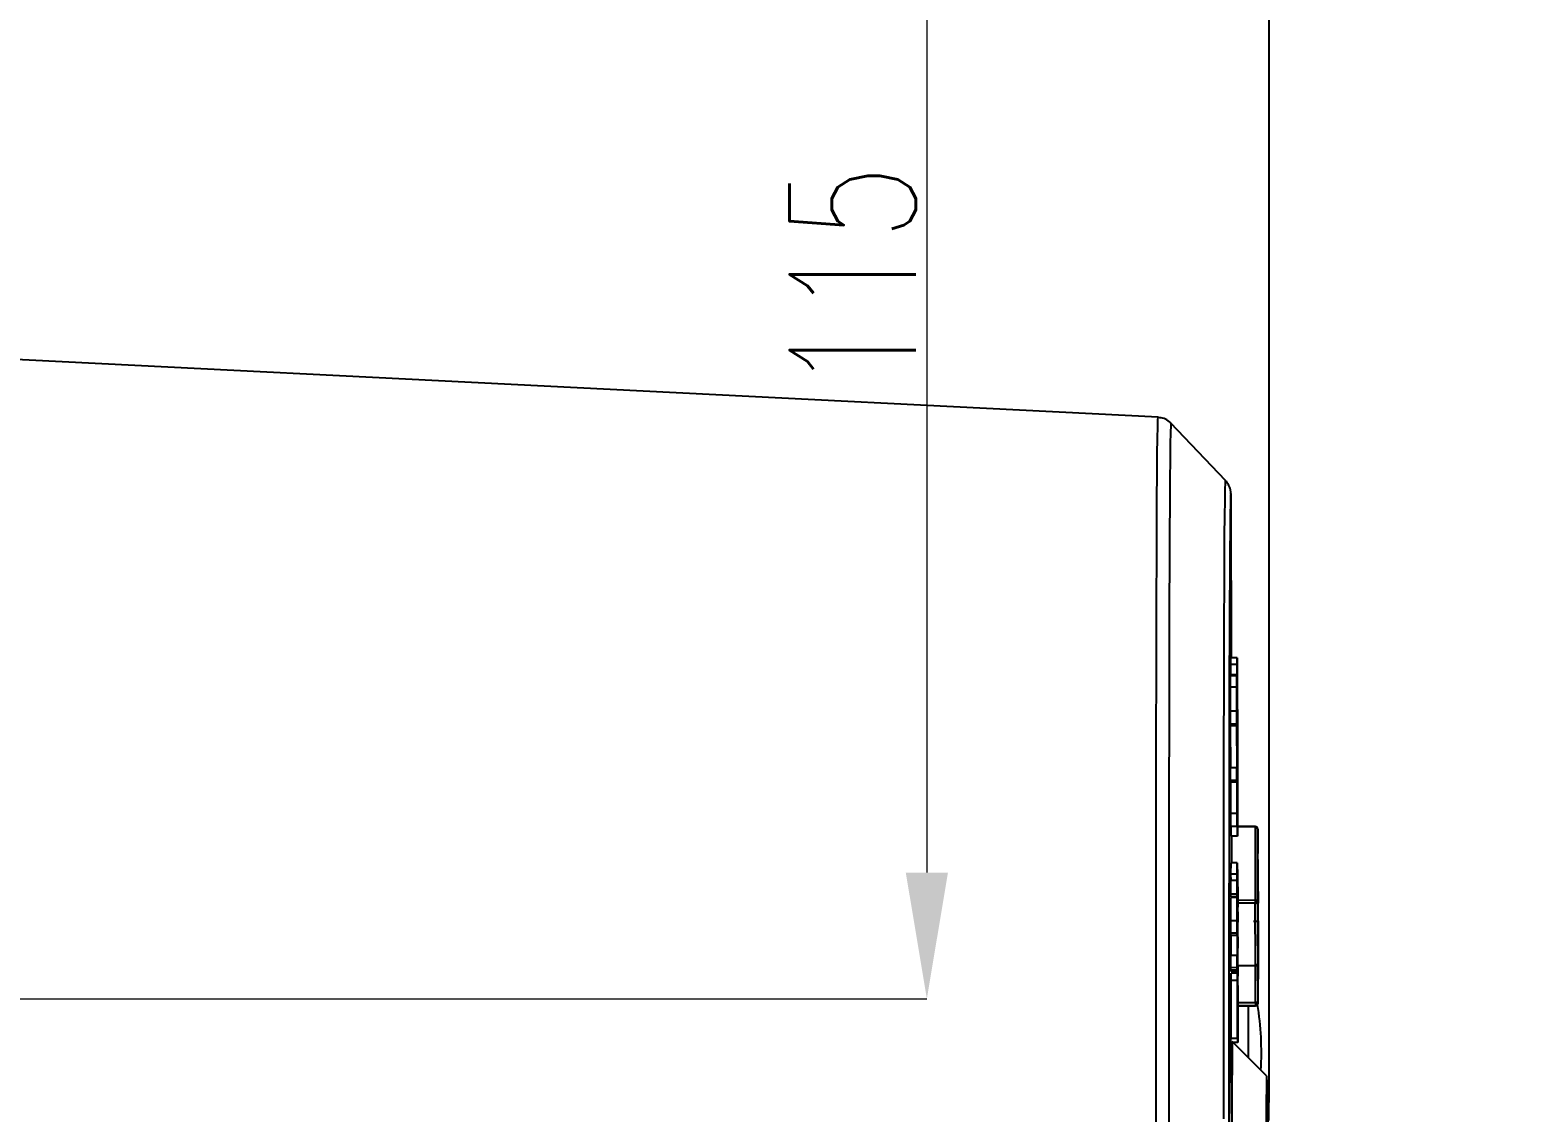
# Model space of a CAD drawing. Header units: millimetres. Extents: x 2104 to 4053, y 855 to 2233.
# Drawn here: x 3170.4 to 3288, y 1221.5 to 1307.2 of the extents above; entities that cross this region are included whole.
import ezdxf

# ---------------------------------------------------------------- set-up
doc = ezdxf.new("R2010")
doc.units = ezdxf.units.MM
doc.layers.add('AM_5', color=3, linetype='Continuous', lineweight=25)
doc.layers.add('标注', color=3, linetype='Continuous', lineweight=13)
doc.styles.add('SLDTEXTSTYLE1', font='txt.shx', dxfattribs={"width": 0.7, "bigfont": 'gbcbig.shx'})
doc.dimstyles.new('SLDDIMSTYLE12$0', dxfattribs={"dimtxt": 12, "dimasz": 10, "dimexe": 0, "dimexo": 0.0625, "dimgap": 0.875, "dimtad": 1, "dimdec": 1, "dimlfac": 1.8, "dimrnd": 1e-09, "dimzin": 12, "dimdsep": 46, "dimtxsty": 'SLDTEXTSTYLE1', "dimcen": 0.09, "dimdle": 8.16, "dimclrd": 3, "dimclre": 3, "dimadec": 0, "dimazin": 3, "dimtfac": 1, "dimtdec": 1, "dimtofl": 0, "dimtmove": 0, "dimatfit": 3, "dimfxl": 0, "dimfrac": 2, "dimtolj": 1, "dimlwd": 5, "dimlwe": 5, "dimarcsym": 0})

# ---------------------------------------------------------------- blocks, each defined once
blk = doc.blocks.new('*D73')
at = {"layer": 'Defpoints', "color": 0, "transparency": 16777216}
for p in [(3268.6, 1373.05), (3096.47, 1303.4), (3268.6, 1222.22)]:
    blk.add_point(p, dxfattribs=at)
at = {"layer": '标注', "color": 3, "lineweight": 5, "transparency": 16777216}
blk.add_line((3096.47, 1303.46), (3096.47, 1373.05), dxfattribs=at)
at = {"layer": '标注', "color": 3, "linetype": 'Continuous', "lineweight": 5, "transparency": 16777216}
for p, q in [((3106.47, 1373.05), (3258.6, 1373.05)), ((3268.6, 1222.29), (3268.6, 1373.05))]:
    blk.add_line(p, q, dxfattribs=at)
at = {"layer": '标注', "color": 3, "transparency": 16777216}
for points in [[(3106.47, 1374.72), (3106.47, 1371.38), (3096.47, 1373.05)], [(3258.6, 1374.72), (3258.6, 1371.38), (3268.6, 1373.05)]]:
    blk.add_solid(points, dxfattribs=at)
at = {"layer": '标注', "color": 0, "transparency": 16777216, "insert": (3182.53, 1378.93), "char_height": 10, "attachment_point": 5, "style": 'SLDTEXTSTYLE1'}
blk.add_mtext('\\A1;175', dxfattribs=at)
blk = doc.blocks.new('*D53')
at = {"layer": 'Defpoints', "color": 0, "transparency": 16777216}
for p in [(3214.48, 1344.59), (2946.16, 1230.49), (3241.46, 1230.49)]:
    blk.add_point(p, dxfattribs=at)
at = {"layer": '标注', "color": 3, "lineweight": 5, "transparency": 16777216}
blk.add_line((3214.54, 1344.59), (3241.46, 1344.59), dxfattribs=at)
at = {"layer": '标注', "color": 3, "linetype": 'Continuous', "lineweight": 5, "transparency": 16777216}
for p, q in [((3241.46, 1334.59), (3241.46, 1240.49)), ((2946.23, 1230.49), (3241.46, 1230.49))]:
    blk.add_line(p, q, dxfattribs=at)
at = {"layer": '标注', "color": 3, "transparency": 16777216}
for points in [[(3239.79, 1334.59), (3243.13, 1334.59), (3241.46, 1344.59)], [(3239.79, 1240.49), (3243.13, 1240.49), (3241.46, 1230.49)]]:
    blk.add_solid(points, dxfattribs=at)
at = {"layer": '标注', "color": 0, "transparency": 16777216, "insert": (3235.59, 1287.54), "char_height": 10, "attachment_point": 5, "rotation": 90, "style": 'SLDTEXTSTYLE1'}
blk.add_mtext('\\A1;115', dxfattribs=at)
blk = doc.blocks.new('*D65')
at = {"layer": 'AM_5', "color": 3, "lineweight": 5, "transparency": 16777216}
blk.add_line((3268.54, 1221.61), (3268.54, 1337.75), dxfattribs=at)
at = {"layer": 'AM_5', "color": 3, "linetype": 'Continuous', "lineweight": 5, "transparency": 16777216}
for p, q in [((3278.54, 1337.75), (3439.53, 1337.75)), ((3449.53, 1224.11), (3449.53, 1337.75))]:
    blk.add_line(p, q, dxfattribs=at)
at = {"layer": 'AM_5', "color": 3, "transparency": 16777216}
for points in [[(3278.54, 1339.41), (3278.54, 1336.08), (3268.54, 1337.75)], [(3439.53, 1339.41), (3439.53, 1336.08), (3449.53, 1337.75)]]:
    blk.add_solid(points, dxfattribs=at)
at = {"layer": 'Defpoints', "color": 0, "transparency": 16777216}
for p in [(3449.53, 1337.75), (3449.53, 1224.05), (3268.54, 1221.54)]:
    blk.add_point(p, dxfattribs=at)
at = {"layer": 'AM_5', "color": 0, "transparency": 16777216, "insert": (3350.1, 1344.62), "char_height": 12, "attachment_point": 5, "style": 'SLDTEXTSTYLE1'}
blk.add_mtext('\\A1;195', dxfattribs=at)

msp = doc.modelspace()

# ---------------------------------------------------------------- linework, layer by layer
at = {"color": 7, "linetype": 'Continuous', "lineweight": 25}
for p, q in [((3259.772, 1276.525), (3108.505, 1284.192)), ((3265.115, 1271.512), (3260.784, 1276.061)), ((3265.584, 1257.481), (3265.563, 1269.787)), ((3265.517, 1256.135), (3265.518, 1256.966)), ((3266.018, 1256.966), (3265.518, 1256.966)), ((3266.028, 1257.482), (3265.528, 1257.481)), ((3265.528, 1257.481), (3265.529, 1257.481)), ((3265.529, 1256.966), (3265.528, 1257.481)), ((3266.029, 1257.482), (3265.529, 1257.481)), ((3266.017, 1256.136), (3266.018, 1256.966)), ((3266.028, 1257.482), (3266.029, 1257.482)), ((3266.029, 1257.482), (3266.035, 1254.866)), ((3266.004, 1256.067), (3265.504, 1256.066)), ((3265.504, 1255.171), (3265.504, 1256.066)), ((3266.017, 1256.136), (3265.517, 1256.135)), ((3266.004, 1255.172), (3266.004, 1256.067)), ((3266.039, 1255.506), (3266.033, 1255.506)), ((3266.039, 1254.548), (3266.039, 1255.506)), ((3266.004, 1255.172), (3265.504, 1255.171)), ((3265.501, 1252.233), (3265.502, 1253.255)), ((3266.002, 1253.256), (3265.502, 1253.255)), ((3266.001, 1252.233), (3266.002, 1253.256)), ((3266.034, 1252.694), (3266.035, 1253.524)), ((3265.502, 1252.105), (3265.501, 1252.233)), ((3266.001, 1252.233), (3265.501, 1252.233)), ((3266.002, 1252.106), (3265.502, 1252.105)), ((3265.517, 1248.787), (3265.51, 1252.105)), ((3266.002, 1252.106), (3266.001, 1252.233)), ((3266.006, 1252.938), (3266.009, 1252.875)), ((3266.01, 1252.301), (3266.006, 1252.363)), ((3266.018, 1248.663), (3266.01, 1252.301)), ((3266.011, 1252.876), (3266.024, 1252.818)), ((3266.025, 1252.243), (3266.012, 1252.302)), ((3266.012, 1252.302), (3266.02, 1248.664)), ((3266.025, 1252.243), (3266.012, 1252.243)), ((3266.032, 1248.733), (3266.025, 1252.243)), ((3266.023, 1251.923), (3266.013, 1251.923)), ((3266.018, 1251.921), (3266.013, 1251.921)), ((3266.017, 1251.154), (3266.014, 1251.154)), ((3266.017, 1251.154), (3266.018, 1251.921)), ((3266.022, 1251.156), (3266.023, 1251.923)), ((3266.028, 1251.542), (3266.033, 1249.117)), ((3266.033, 1250.969), (3266.029, 1250.969)), ((3266.033, 1249.947), (3266.033, 1250.969)), ((3266.033, 1249.947), (3266.032, 1249.947)), ((3266.033, 1249.756), (3266.032, 1249.756)), ((3266.033, 1249.756), (3266.033, 1249.947)), ((3266.037, 1250.651), (3266.039, 1250.652)), ((3266.04, 1250.078), (3266.037, 1250.077)), ((3266.041, 1250.653), (3266.047, 1250.655)), ((3266.048, 1250.081), (3266.042, 1250.078)), ((3265.51, 1247.765), (3265.511, 1248.787)), ((3266.011, 1248.788), (3265.511, 1248.787)), ((3266.01, 1247.766), (3266.011, 1248.788)), ((3266.014, 1248.598), (3266.018, 1248.663)), ((3266.02, 1248.664), (3266.023, 1248.665)), ((3266.023, 1248.665), (3266.02, 1248.665)), ((3266.025, 1248.666), (3266.027, 1248.667)), ((3266.029, 1248.668), (3266.032, 1248.733)), ((3266.01, 1247.766), (3265.51, 1247.765)), ((3265.511, 1247.638), (3265.51, 1247.765)), ((3266.011, 1247.639), (3265.511, 1247.638)), ((3266.011, 1247.639), (3266.01, 1247.766)), ((3266.019, 1248.089), (3266.015, 1248.024)), ((3266.033, 1248.159), (3266.021, 1248.09)), ((3266.046, 1248.1), (3266.045, 1247.27)), ((3266.025, 1246.048), (3266.024, 1245.153)), ((3266.057, 1246.38), (3266.056, 1245.613)), ((3266.024, 1245.153), (3265.524, 1245.152)), ((3265.541, 1244.137), (3265.539, 1245.152)), ((3266.042, 1244.969), (3266.041, 1244.138)), ((3266.041, 1244.138), (3265.541, 1244.137)), ((3265.557, 1243.377), (3265.554, 1244.137)), ((3267.457, 1244.132), (3266.055, 1244.13)), ((3267.457, 1244.098), (3266.055, 1244.096)), ((3267.682, 1239), (3267.658, 1243.933)), ((3266.057, 1243.378), (3265.557, 1243.377)), ((3265.612, 1241.264), (3265.608, 1243.377)), ((3266.057, 1243.506), (3266.057, 1243.378)), ((3267.656, 1241.532), (3267.661, 1240.477)), ((3267.656, 1241.335), (3267.656, 1241.532)), ((3265.54, 1240.369), (3265.542, 1241.263)), ((3266.04, 1240.37), (3265.54, 1240.369)), ((3266.042, 1241.264), (3265.542, 1241.263)), ((3266.04, 1240.37), (3266.042, 1241.264)), ((3266.049, 1239.607), (3266.049, 1240.437)), ((3266.049, 1240.437), (3266.052, 1239.991)), ((3267.655, 1240.394), (3267.656, 1240.591)), ((3267.659, 1239.691), (3267.655, 1240.394)), ((3267.66, 1240.518), (3267.656, 1241.335)), ((3267.656, 1240.591), (3267.659, 1239.888)), ((3267.659, 1239.888), (3267.66, 1240.518)), ((3267.661, 1240.477), (3267.659, 1238.709)), ((3267.66, 1240.477), (3267.661, 1240.477)), ((3265.527, 1238.767), (3265.529, 1239.853)), ((3266.029, 1239.854), (3265.529, 1239.853)), ((3266.027, 1238.768), (3266.029, 1239.854)), ((3266.051, 1239.352), (3266.049, 1239.607)), ((3266.06, 1234.949), (3266.051, 1239.352)), ((3266.053, 1239.353), (3266.057, 1237.375)), ((3267.654, 1239.908), (3267.658, 1239.143)), ((3267.654, 1239.712), (3267.654, 1239.908)), ((3267.659, 1238.709), (3267.654, 1239.712)), ((3267.657, 1239.143), (3267.658, 1239.143)), ((3267.658, 1239.888), (3267.659, 1239.888)), ((3267.658, 1239.143), (3267.659, 1239.691)), ((3267.663, 1238.203), (3267.665, 1239.774)), ((3267.666, 1239.536), (3267.664, 1237.965)), ((3267.665, 1239.774), (3267.666, 1239.536)), ((3267.665, 1239.536), (3267.666, 1239.536)), ((3266.027, 1238.768), (3265.527, 1238.767)), ((3265.528, 1238.575), (3265.527, 1238.767)), ((3266.028, 1238.576), (3265.528, 1238.575)), ((3266.037, 1238.516), (3265.537, 1238.515)), ((3265.541, 1236.661), (3265.537, 1238.515)), ((3266.028, 1238.576), (3266.027, 1238.768)), ((3266.037, 1238.516), (3266.032, 1238.81)), ((3266.042, 1236.346), (3266.037, 1238.516)), ((3266.04, 1238.517), (3266.049, 1233.795)), ((3266.068, 1238.976), (3266.054, 1238.976)), ((3266.068, 1237.762), (3266.068, 1238.976)), ((3266.07, 1238.314), (3267.449, 1238.317)), ((3267.449, 1238.063), (3266.07, 1238.061)), ((3267.473, 1233.131), (3267.449, 1238.063)), ((3267.649, 1238.205), (3267.673, 1233.273)), ((3267.66, 1238.42), (3267.661, 1238.616)), ((3267.666, 1237.355), (3267.66, 1238.42)), ((3267.661, 1238.616), (3267.663, 1238.203)), ((3267.661, 1238.203), (3267.663, 1238.203)), ((3267.708, 1238.261), (3267.663, 1238.261)), ((3267.663, 1237.965), (3267.664, 1237.965)), ((3267.664, 1237.965), (3267.666, 1237.551)), ((3265.53, 1235.702), (3265.531, 1236.661)), ((3266.031, 1236.662), (3265.531, 1236.661)), ((3266.03, 1235.703), (3266.031, 1236.662)), ((3266.068, 1237.762), (3266.056, 1237.762)), ((3266.069, 1237.635), (3266.057, 1237.635)), ((3266.057, 1237.375), (3266.069, 1237.379)), ((3266.069, 1237.379), (3266.057, 1237.379)), ((3266.066, 1236.803), (3266.058, 1236.8)), ((3266.058, 1236.8), (3266.061, 1235.396)), ((3266.069, 1237.635), (3266.068, 1237.762)), ((3266.071, 1237.125), (3266.07, 1236.549)), ((3267.665, 1237.551), (3267.666, 1237.551)), ((3267.666, 1237.551), (3267.666, 1237.355)), ((3267.673, 1235.804), (3267.676, 1237.572)), ((3267.677, 1237.365), (3267.675, 1236.104)), ((3267.675, 1237.365), (3267.677, 1237.365)), ((3267.675, 1236.084), (3267.678, 1237.097)), ((3267.676, 1237.572), (3267.677, 1237.365)), ((3267.677, 1236.931), (3267.679, 1236.931)), ((3267.678, 1237.097), (3267.679, 1236.931)), ((3267.679, 1236.931), (3267.678, 1235.422)), ((3267.678, 1235.401), (3267.68, 1236.662)), ((3267.68, 1236.662), (3267.681, 1236.456)), ((3266.03, 1235.703), (3265.53, 1235.702)), ((3265.531, 1235.511), (3265.53, 1235.702)), ((3266.031, 1235.512), (3265.531, 1235.511)), ((3265.547, 1233.918), (3265.544, 1235.511)), ((3266.031, 1235.512), (3266.03, 1235.703)), ((3266.035, 1236.344), (3266.042, 1236.346)), ((3266.043, 1235.772), (3266.036, 1235.769)), ((3266.048, 1233.666), (3266.043, 1235.772)), ((3266.053, 1235.521), (3266.053, 1236.223)), ((3266.07, 1236.549), (3266.059, 1236.549)), ((3267.333, 1236.638), (3267.708, 1236.639)), ((3267.673, 1236.104), (3267.675, 1236.104)), ((3267.673, 1236.084), (3267.675, 1236.084)), ((3267.675, 1235.484), (3267.673, 1235.804)), ((3267.677, 1236.425), (3267.675, 1235.484)), ((3267.675, 1236.104), (3267.675, 1236.084)), ((3267.676, 1236.425), (3267.677, 1236.425)), ((3267.677, 1236.404), (3267.677, 1236.425)), ((3267.677, 1235.008), (3267.677, 1236.404)), ((3267.681, 1236.456), (3267.678, 1234.688)), ((3267.68, 1236.456), (3267.681, 1236.456)), ((3267.682, 1236.239), (3267.687, 1235.184)), ((3267.682, 1236.042), (3267.682, 1236.239)), ((3267.686, 1235.225), (3267.682, 1236.042)), ((3266.061, 1235.396), (3266.072, 1235.401)), ((3266.072, 1235.401), (3266.061, 1235.401)), ((3266.064, 1233.034), (3266.061, 1234.63)), ((3266.069, 1234.825), (3266.063, 1234.822)), ((3266.063, 1234.822), (3266.066, 1233.099)), ((3266.073, 1234.507), (3266.063, 1234.507)), ((3266.07, 1234.82), (3266.069, 1234.825)), ((3266.075, 1235.21), (3266.073, 1234.507)), ((3267.677, 1235.422), (3267.678, 1235.422)), ((3267.677, 1235.401), (3267.678, 1235.401)), ((3267.678, 1234.688), (3267.677, 1235.008)), ((3267.678, 1235.422), (3267.678, 1235.401)), ((3267.68, 1234.616), (3267.684, 1233.851)), ((3267.68, 1234.419), (3267.68, 1234.616)), ((3267.685, 1233.416), (3267.68, 1234.419)), ((3267.681, 1235.298), (3267.685, 1234.595)), ((3267.681, 1235.101), (3267.681, 1235.298)), ((3267.685, 1234.398), (3267.681, 1235.101)), ((3267.684, 1234.595), (3267.685, 1234.595)), ((3267.684, 1233.851), (3267.685, 1234.398)), ((3267.685, 1234.595), (3267.686, 1235.225)), ((3267.687, 1235.184), (3267.685, 1233.416)), ((3267.686, 1235.184), (3267.687, 1235.184)), ((3267.688, 1234.957), (3267.689, 1234.709)), ((3267.689, 1233.768), (3267.688, 1234.957)), ((3267.688, 1234.709), (3267.689, 1234.709)), ((3267.689, 1234.709), (3267.69, 1233.571)), ((3265.539, 1232.959), (3265.54, 1233.918)), ((3266.04, 1233.919), (3265.54, 1233.918)), ((3266.039, 1232.96), (3266.04, 1233.919)), ((3266.044, 1233.665), (3266.048, 1233.666)), ((3266.049, 1233.795), (3266.052, 1233.349)), ((3266.052, 1233.349), (3266.051, 1232.646)), ((3266.122, 1233.129), (3267.473, 1233.131)), ((3267.683, 1233.851), (3267.684, 1233.851)), ((3267.684, 1233.571), (3267.69, 1233.571)), ((3267.726, 1233.549), (3267.684, 1233.549)), ((3267.69, 1233.571), (3267.692, 1233.303)), ((3267.691, 1233.106), (3267.69, 1233.396)), ((3267.69, 1233.303), (3267.692, 1233.303)), ((3267.694, 1233.83), (3267.691, 1232.062)), ((3267.692, 1233.303), (3267.693, 1234.068)), ((3267.692, 1233.83), (3267.694, 1233.83)), ((3267.693, 1234.068), (3267.694, 1233.83)), ((3266.039, 1232.96), (3265.539, 1232.959)), ((3265.54, 1232.768), (3265.539, 1232.959)), ((3266.04, 1232.769), (3265.54, 1232.768)), ((3265.543, 1231.939), (3265.545, 1232.514)), ((3266.045, 1232.515), (3265.545, 1232.514)), ((3265.551, 1232.645), (3265.55, 1232.768)), ((3266.051, 1232.646), (3265.551, 1232.645)), ((3266.04, 1232.769), (3266.039, 1232.96)), ((3266.043, 1231.94), (3266.045, 1232.515)), ((3266.049, 1233.092), (3266.044, 1233.09)), ((3266.051, 1232.646), (3266.049, 1233.092)), ((3266.056, 1231.434), (3266.057, 1232.073)), ((3266.06, 1232.394), (3266.059, 1231.691)), ((3266.063, 1232.331), (3266.06, 1232.331)), ((3266.079, 1232.274), (3266.06, 1232.274)), ((3266.066, 1232.268), (3266.06, 1232.268)), ((3266.063, 1232.587), (3266.064, 1233.034)), ((3266.063, 1232.331), (3266.063, 1232.587)), ((3266.066, 1233.099), (3266.078, 1233.104)), ((3266.078, 1233.104), (3266.066, 1233.104)), ((3266.066, 1232.268), (3266.067, 1232.333)), ((3266.073, 1230.164), (3266.066, 1232.268)), ((3266.076, 1232.528), (3266.068, 1232.525)), ((3266.082, 1232.914), (3266.079, 1232.274)), ((3267.689, 1232.724), (3267.69, 1232.496)), ((3267.691, 1232.062), (3267.689, 1232.579)), ((3267.689, 1232.496), (3267.69, 1232.496)), ((3267.69, 1232.496), (3267.691, 1233.106)), ((3266.043, 1231.94), (3265.543, 1231.939)), ((3266.049, 1230.282), (3266.059, 1230.222)), ((3266.061, 1229.584), (3266.051, 1229.644)), ((3266.061, 1230.223), (3266.073, 1230.164)), ((3266.074, 1230.204), (3267.481, 1230.206)), ((3267.482, 1229.953), (3266.075, 1229.95)), ((3266.075, 1229.947), (3267.482, 1229.949)), ((3267.483, 1229.953), (3267.482, 1229.953)), ((3266.075, 1229.526), (3266.063, 1229.585)), ((3266.054, 1227.346), (3265.554, 1227.345)), ((3266.055, 1228.176), (3266.054, 1227.346)), ((3266.065, 1227.606), (3266.054, 1227.606)), ((3266.066, 1228.373), (3266.065, 1227.606)), ((3266.082, 1228.06), (3266.083, 1227.038)), ((3268.351, 1224.406), (3265.639, 1227.108)), ((3266.083, 1227.038), (3265.711, 1227.037)), ((3268.35, 1224.404), (3268.351, 1224.406))]:
    msp.add_line(p, q, dxfattribs=at)
at = {"color": 7, "linetype": 'Continuous', "lineweight": 25, "flags": 128}
for points in [[(3259.614, 1219.608), (3259.612, 1224.759), (3259.611, 1229.767), (3259.611, 1234.611), (3259.612, 1239.272), (3259.615, 1243.729), (3259.619, 1247.966), (3259.624, 1251.963), (3259.631, 1255.706), (3259.639, 1259.179), (3259.647, 1262.367), (3259.657, 1265.258), (3259.668, 1267.839), (3259.68, 1270.1), (3259.694, 1272.032), (3259.708, 1273.627), (3259.722, 1274.878), (3259.738, 1275.78), (3259.754, 1276.33), (3259.772, 1276.525), (3259.772, 1276.525)], [(3260.784, 1276.061), (3260.782, 1276.061), (3260.765, 1275.868), (3260.749, 1275.321), (3260.733, 1274.423), (3260.718, 1273.179), (3260.704, 1271.593), (3260.691, 1269.671), (3260.679, 1267.422), (3260.668, 1264.855), (3260.658, 1261.979), (3260.65, 1258.808), (3260.642, 1255.354), (3260.636, 1251.631), (3260.63, 1247.655), (3260.626, 1243.441), (3260.624, 1239.008), (3260.622, 1234.373), (3260.622, 1229.555), (3260.623, 1224.573), (3260.625, 1219.45)], [(3264.964, 1221.001), (3264.962, 1225.878), (3264.962, 1230.6), (3264.963, 1235.148), (3264.965, 1239.5), (3264.969, 1243.64), (3264.974, 1247.548), (3264.98, 1251.209), (3264.987, 1254.606), (3264.995, 1257.725), (3265.005, 1260.553), (3265.015, 1263.078), (3265.027, 1265.287), (3265.039, 1267.174), (3265.053, 1268.728), (3265.067, 1269.943), (3265.082, 1270.815), (3265.098, 1271.339), (3265.114, 1271.513), (3265.115, 1271.512)], [(3265.525, 1270.475), (3265.511, 1270.288), (3265.495, 1269.736), (3265.48, 1268.828), (3265.466, 1267.568), (3265.452, 1265.96), (3265.44, 1264.013), (3265.428, 1261.735), (3265.418, 1259.136), (3265.409, 1256.228), (3265.401, 1253.023), (3265.394, 1249.536), (3265.388, 1245.784), (3265.383, 1241.781), (3265.38, 1237.546), (3265.378, 1233.099), (3265.378, 1228.458), (3265.378, 1223.645), (3265.38, 1218.682)], [(3265.563, 1269.787), (3265.545, 1270.314), (3265.528, 1270.481), (3265.525, 1270.475)], [(3267.449, 1238.317), (3267.488, 1238.315), (3267.525, 1238.308), (3267.56, 1238.298), (3267.59, 1238.284), (3267.615, 1238.267), (3267.634, 1238.248), (3267.645, 1238.227), (3267.649, 1238.205)], [(3267.693, 1238.18), (3267.692, 1238.094), (3267.69, 1238.063), (3267.69, 1238.063)], [(3265.433, 1192.764), (3265.429, 1196.375), (3265.425, 1199.925), (3265.423, 1203.38), (3265.422, 1206.707), (3265.422, 1209.877), (3265.423, 1212.859), (3265.426, 1215.625), (3265.43, 1218.151), (3265.435, 1220.411), (3265.441, 1222.386), (3265.449, 1224.056), (3265.457, 1225.407), (3265.466, 1226.425), (3265.476, 1227.101), (3265.487, 1227.429), (3265.499, 1227.405), (3265.511, 1227.031), (3265.523, 1226.309), (3265.536, 1225.246), (3265.549, 1223.852)], [(3268.549, 1220.863), (3268.536, 1222.223), (3268.523, 1223.215), (3268.511, 1223.827), (3268.499, 1224.052), (3268.488, 1223.887), (3268.477, 1223.335), (3268.468, 1222.401), (3268.459, 1221.097), (3268.452, 1219.436), (3268.446, 1217.439), (3268.441, 1215.127), (3268.437, 1212.528), (3268.435, 1209.669), (3268.434, 1206.585), (3268.434, 1203.309), (3268.436, 1199.88), (3268.44, 1196.335), (3268.444, 1192.716)]]:
    msp.add_lwpolyline(points, dxfattribs=at)
at = {"color": 7, "linetype": 'Continuous', "lineweight": 25}
for centre, radius, start, end in [((3264.063, 1269.785), 1.5, 0.09872, 1.46332), ((5640.627, 1237.824), 2373.178, 179.848529, 179.988109), ((3267.458, 1243.932), 0.2, 0.27867, 90.09849), ((3268.483, 1244.107), 1.026, 178.55289, 180.46692), ((3267.473, 1243.913), 0.186, 6.0839, 94.91755), ((5618.751, 1237.717), 2351.102, 179.848529, 179.988109), ((3314.406, 1238.961), 46.725, 179.9521, 181.10121), ((3321.725, 1238.3), 54.276, 179.98205, 180.24951), ((3267.474, 1238.241), 0.179, 262.10277, 348.50317), ((2666.146, 1235.024), 601.556, 359.536059, 0.30058), ((3267.498, 1233.308), 0.179, 262.10277, 348.50317), ((2476.691, 1229.655), 790.79, 0.039928, 0.251827), ((2424.173, 1229.565), 843.509, 0.039928, 0.251827), ((5234.5, 1229.735), 1967.603, 179.993795, 180.113105), ((5253.464, 1229.753), 1986.564, 179.994362, 180.112626), ((3267.527, 1229.977), 0.234, 48.77348, 101.52991), ((3290.339, 1230.172), 22.859, 179.91361, 180.54894), ((3267.481, 1230.153), 0.2, 270.08707, 0.07993), ((3243.447, 1226.241), 24.5, 356.74181, 8.9325), ((6034.651, 1205.22), 2769.098, 179.547097, 180.258305), ((5504.356, 1204.985), 2236.091, 179.502437, 180.300687)]:
    msp.add_arc(centre, radius, start, end, dxfattribs=at)
for points, knots in [([(3260.789, 1276.035), (3260.751, 1276.08), (3260.613, 1276.248), (3260.264, 1276.453), (3259.945, 1276.491), (3259.796, 1276.509)], [0, 0, 0, 0, 0.1662317, 0.609863, 1, 1, 1, 1]), ([(3265.562, 1269.823), (3265.559, 1269.935), (3265.549, 1270.267), (3265.544, 1270.456), (3265.52, 1270.665), (3265.493, 1270.834), (3265.416, 1271.06), (3265.305, 1271.298), (3265.173, 1271.431), (3265.12, 1271.485)], [0, 0, 0, 0, 0.2484998, 0.7382691, 0.854121, 0.9113591, 0.9449316, 0.9776623, 1, 1, 1, 1]), ([(3266.018, 1256.966), (3266.019, 1256.409), (3266.02, 1255.49), (3266.023, 1254.213), (3266.025, 1253.132), (3266.026, 1252.412), (3266.027, 1252.052)], [0, 0, 0, 0, 0.3399686, 0.5599789, 0.7799898, 1, 1, 1, 1]), ([(3266.027, 1252.052), (3266.028, 1252.504), (3266.029, 1253.408), (3266.031, 1254.55), (3266.031, 1256.017), (3266.029, 1256.991), (3266.028, 1257.482)], [0, 0, 0, 0, 0.2809181, 0.5618322, 0.7793916, 1, 1, 1, 1]), ([(3266.004, 1256.067), (3266.005, 1255.469), (3266.008, 1254.4), (3266.01, 1253.342), (3266.011, 1252.876)], [0, 0, 0, 0, 0.55994484, 1, 1, 1, 1]), ([(3266.024, 1252.818), (3266.023, 1253.439), (3266.021, 1254.304), (3266.019, 1255.413), (3266.018, 1255.895), (3266.017, 1256.136)], [0, 0, 0, 0, 0.5601054, 0.7801414, 1, 1, 1, 1]), ([(3266.039, 1255.506), (3266.042, 1253.798), (3266.046, 1251.643), (3266.052, 1249.047), (3266.054, 1247.708), (3266.056, 1246.823), (3266.057, 1246.38)], [0, 0, 0, 0, 0.5600481, 0.7067506, 0.8534517, 1, 1, 1, 1]), ([(3265.508, 1253.255), (3265.507, 1253.563), (3265.506, 1254.042), (3265.505, 1254.695), (3265.504, 1255.013), (3265.504, 1255.171)], [0, 0, 0, 0, 0.475486, 0.7391408, 1, 1, 1, 1]), ([(3266.009, 1252.875), (3266.008, 1253.31), (3266.007, 1253.916), (3266.005, 1254.695), (3266.004, 1255.014), (3266.004, 1255.172)], [0, 0, 0, 0, 0.5612182, 0.7817784, 1, 1, 1, 1]), ([(3266.035, 1254.866), (3266.034, 1254.704), (3266.033, 1254.38), (3266.032, 1253.732), (3266.03, 1252.808), (3266.029, 1252.064), (3266.028, 1251.542)], [0, 0, 0, 0, 0.1857397, 0.3726053, 0.5594855, 1, 1, 1, 1]), ([(3266.047, 1250.655), (3266.045, 1251.385), (3266.043, 1252.401), (3266.041, 1253.704), (3266.039, 1254.267), (3266.039, 1254.548)], [0, 0, 0, 0, 0.5602107, 0.7802949, 1, 1, 1, 1]), ([(3266.002, 1253.256), (3266.003, 1253.178), (3266.003, 1253.02), (3266.005, 1252.952), (3266.005, 1252.943), (3266.006, 1252.938)], [0, 0, 0, 0, 0.2754663, 0.5570589, 1, 1, 1, 1]), ([(3266.035, 1253.524), (3266.036, 1252.988), (3266.038, 1252.031), (3266.04, 1251.074), (3266.041, 1250.653)], [0, 0, 0, 0, 0.5599974, 1, 1, 1, 1]), ([(3266.005, 1252.354), (3266.005, 1252.362), (3266.003, 1252.379), (3266.002, 1252.204), (3266.002, 1252.106)], [0, 0, 0, 0, 0.4407131, 1, 1, 1, 1]), ([(3266.039, 1250.652), (3266.038, 1251.038), (3266.037, 1251.725), (3266.035, 1252.398), (3266.034, 1252.694)], [0, 0, 0, 0, 0.5607897, 1, 1, 1, 1]), ([(3266.023, 1248.665), (3266.022, 1249.133), (3266.02, 1249.785), (3266.018, 1250.62), (3266.018, 1250.976), (3266.017, 1251.154)], [0, 0, 0, 0, 0.5605179, 0.7807563, 1, 1, 1, 1]), ([(3266.018, 1251.921), (3266.019, 1251.616), (3266.02, 1251.005), (3266.022, 1249.922), (3266.024, 1249.143), (3266.025, 1248.666)], [0, 0, 0, 0, 0.27966566, 0.55979083, 1, 1, 1, 1]), ([(3266.027, 1248.667), (3266.026, 1249.135), (3266.025, 1249.787), (3266.023, 1250.622), (3266.022, 1250.978), (3266.022, 1251.156)], [0, 0, 0, 0, 0.5605179, 0.7807563, 1, 1, 1, 1]), ([(3266.023, 1251.923), (3266.024, 1251.316), (3266.026, 1250.231), (3266.028, 1249.146), (3266.029, 1248.668)], [0, 0, 0, 0, 0.5599992, 1, 1, 1, 1]), ([(3266.033, 1250.969), (3266.034, 1250.887), (3266.034, 1250.722), (3266.035, 1250.648), (3266.036, 1250.653), (3266.036, 1250.655)], [0, 0, 0, 0, 0.3514545, 0.7072051, 1, 1, 1, 1]), ([(3266.037, 1250.077), (3266.037, 1250.074), (3266.035, 1250.069), (3266.034, 1249.851), (3266.033, 1249.756)], [0, 0, 0, 0, 0.5612569, 1, 1, 1, 1]), ([(3266.045, 1247.27), (3266.045, 1247.796), (3266.043, 1248.736), (3266.041, 1249.667), (3266.04, 1250.078)], [0, 0, 0, 0, 0.5597741, 1, 1, 1, 1]), ([(3266.042, 1250.078), (3266.043, 1249.707), (3266.044, 1249.045), (3266.046, 1248.389), (3266.046, 1248.1)], [0, 0, 0, 0, 0.56022, 1, 1, 1, 1]), ([(3266.056, 1245.613), (3266.055, 1246.449), (3266.052, 1247.941), (3266.049, 1249.427), (3266.048, 1250.081)], [0, 0, 0, 0, 0.559723, 1, 1, 1, 1]), ([(3266.011, 1248.788), (3266.011, 1248.753), (3266.011, 1248.683), (3266.012, 1248.619), (3266.012, 1248.585), (3266.013, 1248.592), (3266.013, 1248.595)], [0, 0, 0, 0, 0.1741114, 0.3502258, 0.7020085, 1, 1, 1, 1]), ([(3266.033, 1249.117), (3266.036, 1248.678), (3266.041, 1247.801), (3266.049, 1245.933), (3266.054, 1244.426), (3266.057, 1243.506)], [0, 0, 0, 0, 0.27997, 0.5601155, 1, 1, 1, 1]), ([(3265.524, 1245.152), (3265.523, 1245.703), (3265.522, 1246.535), (3265.52, 1247.359), (3265.52, 1247.638)], [0, 0, 0, 0, 0.6615766, 1, 1, 1, 1]), ([(3266.015, 1248.024), (3266.014, 1248.005), (3266.012, 1247.971), (3266.011, 1247.74), (3266.011, 1247.639)], [0, 0, 0, 0, 0.5611214, 1, 1, 1, 1]), ([(3266.024, 1245.153), (3266.023, 1245.704), (3266.022, 1246.687), (3266.019, 1247.66), (3266.019, 1248.089)], [0, 0, 0, 0, 0.559714, 1, 1, 1, 1]), ([(3266.021, 1248.09), (3266.021, 1247.705), (3266.023, 1247.018), (3266.024, 1246.344), (3266.025, 1246.048)], [0, 0, 0, 0, 0.5605128, 1, 1, 1, 1]), ([(3266.041, 1244.138), (3266.04, 1244.89), (3266.037, 1246.234), (3266.035, 1247.57), (3266.033, 1248.159)], [0, 0, 0, 0, 0.5598354, 1, 1, 1, 1]), ([(3266.057, 1243.378), (3266.053, 1244.392), (3266.046, 1246.203), (3266.038, 1247.65), (3266.035, 1248.287)], [0, 0, 0, 0, 0.5599814, 1, 1, 1, 1]), ([(3266.035, 1248.287), (3266.036, 1247.911), (3266.037, 1247.291), (3266.039, 1246.427), (3266.04, 1245.697), (3266.041, 1245.212), (3266.042, 1244.969)], [0, 0, 0, 0, 0.3400129, 0.5600221, 0.7800284, 1, 1, 1, 1]), ([(3265.542, 1239.853), (3265.542, 1239.861), (3265.542, 1239.959), (3265.541, 1240.098), (3265.541, 1240.256), (3265.541, 1240.325), (3265.54, 1240.364), (3265.54, 1240.372), (3265.54, 1240.37), (3265.54, 1240.369)], [0, 0, 0, 0, 0.0412901, 0.5197109, 0.7596573, 0.8789141, 0.9413067, 0.9688327, 1, 1, 1, 1]), ([(3266.059, 1231.691), (3266.057, 1232.422), (3266.055, 1233.886), (3266.05, 1236.069), (3266.046, 1237.888), (3266.043, 1239.156), (3266.042, 1239.789), (3266.041, 1240.099), (3266.041, 1240.256), (3266.041, 1240.325), (3266.04, 1240.365), (3266.04, 1240.373), (3266.04, 1240.371), (3266.04, 1240.37)], [0, 0, 0, 0, 0.2499294, 0.4999341, 0.74994, 0.8749399, 0.9374388, 0.9686585, 0.9843163, 0.9920985, 0.9961699, 0.9979662, 1, 1, 1, 1]), ([(3266.042, 1241.264), (3266.043, 1240.726), (3266.044, 1239.649), (3266.048, 1237.736), (3266.051, 1236.361), (3266.053, 1235.521)], [0, 0, 0, 0, 0.2798691, 0.5599181, 1, 1, 1, 1]), ([(3266.029, 1239.854), (3266.029, 1239.82), (3266.029, 1239.751), (3266.029, 1239.646), (3266.03, 1239.538), (3266.032, 1239.402), (3266.035, 1239.26), (3266.038, 1239.141), (3266.04, 1238.934), (3266.041, 1238.869), (3266.041, 1238.818), (3266.041, 1238.785), (3266.041, 1238.75), (3266.041, 1238.717), (3266.041, 1238.679), (3266.041, 1238.635), (3266.04, 1238.575), (3266.04, 1238.54), (3266.04, 1238.517)], [0, 0, 0, 0, 0.023224, 0.0467952, 0.0935072, 0.1871233, 0.3745427, 0.7493921, 0.811774, 0.8352857, 0.8473822, 0.8533041, 0.8589119, 0.8714728, 0.8843253, 0.9034899, 0.9380934, 1, 1, 1, 1]), ([(3266.052, 1239.991), (3266.055, 1239.971), (3266.061, 1239.937), (3266.068, 1239.492), (3266.071, 1239.296)], [0, 0, 0, 0, 0.5605813, 1, 1, 1, 1]), ([(3266.068, 1238.976), (3266.065, 1239.107), (3266.06, 1239.342), (3266.055, 1239.349), (3266.053, 1239.353)], [0, 0, 0, 0, 0.5597856, 1, 1, 1, 1]), ([(3266.071, 1239.296), (3266.071, 1239.003), (3266.07, 1238.48), (3266.069, 1237.893), (3266.069, 1237.635)], [0, 0, 0, 0, 0.5599205, 1, 1, 1, 1]), ([(3266.031, 1238.818), (3266.03, 1238.825), (3266.029, 1238.848), (3266.029, 1238.689), (3266.028, 1238.576)], [0, 0, 0, 0, 0.2878928, 1, 1, 1, 1]), ([(3267.669, 1236.549), (3267.669, 1236.602), (3267.669, 1236.709), (3267.668, 1236.912), (3267.668, 1237.127), (3267.667, 1237.544), (3267.668, 1237.807), (3267.668, 1238.017)], [0, 0, 0, 0, 0.1252973, 0.2504135, 0.3756026, 0.5008782, 1, 1, 1, 1]), ([(3267.668, 1238.017), (3267.668, 1238.218), (3267.669, 1238.47), (3267.67, 1238.581), (3267.67, 1238.576), (3267.671, 1238.5), (3267.672, 1238.405), (3267.672, 1238.358)], [0, 0, 0, 0, 0.4991329, 0.6244235, 0.7496222, 0.8747079, 1, 1, 1, 1]), ([(3267.672, 1238.161), (3267.671, 1238.193), (3267.671, 1238.256), (3267.67, 1238.273), (3267.67, 1238.132), (3267.669, 1237.914), (3267.669, 1237.769)], [0, 0, 0, 0, 0.1246914, 0.2497368, 0.4982652, 1, 1, 1, 1]), ([(3267.672, 1238.358), (3267.672, 1238.304), (3267.673, 1238.195), (3267.673, 1237.989), (3267.674, 1237.772), (3267.674, 1237.35), (3267.674, 1237.083), (3267.673, 1236.869)], [0, 0, 0, 0, 0.1253288, 0.250449, 0.3756987, 0.5010036, 1, 1, 1, 1]), ([(3267.672, 1237.117), (3267.672, 1237.263), (3267.673, 1237.481), (3267.673, 1237.827), (3267.672, 1238.038), (3267.672, 1238.12), (3267.672, 1238.161)], [0, 0, 0, 0, 0.5016983, 0.750126, 0.8752545, 1, 1, 1, 1]), ([(3266.031, 1236.662), (3266.031, 1236.637), (3266.031, 1236.587), (3266.032, 1236.51), (3266.032, 1236.453), (3266.033, 1236.343), (3266.034, 1236.331), (3266.034, 1236.336), (3266.034, 1236.337)], [0, 0, 0, 0, 0.0851628, 0.1692623, 0.2542219, 0.3389301, 0.9049735, 1, 1, 1, 1]), ([(3266.07, 1236.549), (3266.069, 1236.639), (3266.068, 1236.8), (3266.067, 1236.802), (3266.066, 1236.803)], [0, 0, 0, 0, 0.5572979, 1, 1, 1, 1]), ([(3266.069, 1237.379), (3266.069, 1237.376), (3266.07, 1237.37), (3266.071, 1237.352), (3266.071, 1237.294), (3266.071, 1237.274), (3266.071, 1237.255), (3266.071, 1237.24), (3266.071, 1237.224), (3266.071, 1237.176), (3266.071, 1237.149), (3266.071, 1237.125)], [0, 0, 0, 0, 0.4196075, 0.7488334, 0.7801926, 0.8119363, 0.8280906, 0.8437185, 0.8589301, 0.8745408, 1, 1, 1, 1]), ([(3267.669, 1237.769), (3267.669, 1237.625), (3267.668, 1237.411), (3267.669, 1237.074), (3267.669, 1236.866), (3267.669, 1236.785), (3267.67, 1236.745)], [0, 0, 0, 0, 0.5018858, 0.7502037, 0.8752646, 1, 1, 1, 1]), ([(3267.673, 1236.869), (3267.673, 1236.668), (3267.673, 1236.416), (3267.672, 1236.315), (3267.671, 1236.328), (3267.67, 1236.407), (3267.67, 1236.501), (3267.669, 1236.549)], [0, 0, 0, 0, 0.4989816, 0.6242715, 0.7495146, 0.8746656, 1, 1, 1, 1]), ([(3267.67, 1236.745), (3267.67, 1236.714), (3267.67, 1236.651), (3267.671, 1236.624), (3267.672, 1236.753), (3267.672, 1236.971), (3267.672, 1237.117)], [0, 0, 0, 0, 0.1247898, 0.2499391, 0.4981483, 1, 1, 1, 1]), ([(3266.036, 1235.769), (3266.035, 1235.77), (3266.033, 1235.772), (3266.032, 1235.591), (3266.031, 1235.512)], [0, 0, 0, 0, 0.5611331, 1, 1, 1, 1]), ([(3266.053, 1236.223), (3266.055, 1235.952), (3266.057, 1235.467), (3266.059, 1235.107), (3266.06, 1234.949)], [0, 0, 0, 0, 0.5587221, 1, 1, 1, 1]), ([(3266.061, 1234.63), (3266.06, 1234.793), (3266.057, 1235.085), (3266.055, 1235.21), (3266.053, 1235.265)], [0, 0, 0, 0, 0.5607786, 1, 1, 1, 1]), ([(3266.053, 1235.265), (3266.055, 1234.727), (3266.057, 1233.765), (3266.059, 1232.813), (3266.06, 1232.394)], [0, 0, 0, 0, 0.5601155, 1, 1, 1, 1]), ([(3266.073, 1234.507), (3266.073, 1234.588), (3266.072, 1234.751), (3266.072, 1234.793), (3266.071, 1234.815)], [0, 0, 0, 0, 0.4982794, 1, 1, 1, 1]), ([(3266.072, 1235.401), (3266.073, 1235.403), (3266.074, 1235.406), (3266.075, 1235.33), (3266.075, 1235.296), (3266.075, 1235.271), (3266.075, 1235.238), (3266.075, 1235.22), (3266.075, 1235.21)], [0, 0, 0, 0, 0.7490145, 0.8739827, 0.905501, 0.9378604, 0.9674823, 1, 1, 1, 1]), ([(3266.04, 1233.919), (3266.04, 1233.891), (3266.04, 1233.836), (3266.04, 1233.752), (3266.041, 1233.69), (3266.042, 1233.655), (3266.043, 1233.661), (3266.043, 1233.664)], [0, 0, 0, 0, 0.0878866, 0.1763069, 0.3521856, 0.7045014, 1, 1, 1, 1]), ([(3267.687, 1233.644), (3267.687, 1233.7), (3267.687, 1233.811), (3267.688, 1233.873), (3267.688, 1233.855), (3267.689, 1233.797), (3267.689, 1233.768)], [0, 0, 0, 0, 0.28037049, 0.55921566, 0.77971531, 1, 1, 1, 1]), ([(3267.689, 1232.579), (3267.688, 1232.665), (3267.688, 1232.836), (3267.687, 1233.154), (3267.687, 1233.444), (3267.687, 1233.577), (3267.687, 1233.644)], [0, 0, 0, 0, 0.2807479, 0.5598452, 0.779251, 1, 1, 1, 1]), ([(3267.69, 1233.396), (3267.69, 1233.437), (3267.689, 1233.519), (3267.688, 1233.566), (3267.688, 1233.509), (3267.688, 1233.441), (3267.688, 1233.406)], [0, 0, 0, 0, 0.2804143, 0.5596799, 0.7791818, 1, 1, 1, 1]), ([(3267.688, 1233.406), (3267.688, 1233.349), (3267.688, 1233.236), (3267.688, 1232.954), (3267.689, 1232.811), (3267.689, 1232.724)], [0, 0, 0, 0, 0.280741, 0.5595687, 1, 1, 1, 1]), ([(3266.044, 1233.09), (3266.043, 1233.091), (3266.041, 1233.092), (3266.04, 1232.867), (3266.04, 1232.769)], [0, 0, 0, 0, 0.5620252, 1, 1, 1, 1]), ([(3266.045, 1232.515), (3266.045, 1232.095), (3266.047, 1231.344), (3266.049, 1230.607), (3266.049, 1230.282)], [0, 0, 0, 0, 0.5597665, 1, 1, 1, 1]), ([(3266.057, 1232.073), (3266.058, 1231.721), (3266.059, 1231.092), (3266.061, 1230.489), (3266.061, 1230.223)], [0, 0, 0, 0, 0.55953417, 1, 1, 1, 1]), ([(3266.068, 1232.525), (3266.067, 1232.52), (3266.065, 1232.511), (3266.064, 1232.386), (3266.063, 1232.331)], [0, 0, 0, 0, 0.5600689, 1, 1, 1, 1]), ([(3266.067, 1232.333), (3266.069, 1231.528), (3266.074, 1230.406), (3266.079, 1228.973), (3266.081, 1228.364), (3266.082, 1228.06)], [0, 0, 0, 0, 0.5600747, 0.7801013, 1, 1, 1, 1]), ([(3266.079, 1232.274), (3266.079, 1232.333), (3266.078, 1232.45), (3266.077, 1232.515), (3266.077, 1232.523), (3266.076, 1232.528)], [0, 0, 0, 0, 0.278373, 0.5588386, 1, 1, 1, 1]), ([(3266.078, 1233.104), (3266.079, 1233.109), (3266.08, 1233.115), (3266.081, 1233.037), (3266.082, 1233.012), (3266.082, 1232.99), (3266.082, 1232.967), (3266.082, 1232.942), (3266.082, 1232.925), (3266.082, 1232.914)], [0, 0, 0, 0, 0.7488716, 0.8537444, 0.8945017, 0.9377606, 0.9533379, 0.9676806, 1, 1, 1, 1]), ([(3265.554, 1227.345), (3265.552, 1228.212), (3265.55, 1229.421), (3265.546, 1230.958), (3265.544, 1231.612), (3265.543, 1231.939)], [0, 0, 0, 0, 0.5601633, 0.7802465, 1, 1, 1, 1]), ([(3266.054, 1227.346), (3266.052, 1228.213), (3266.05, 1229.422), (3266.046, 1230.959), (3266.044, 1231.613), (3266.043, 1231.94)], [0, 0, 0, 0, 0.5601633, 0.7802465, 1, 1, 1, 1]), ([(3266.059, 1230.222), (3266.059, 1230.45), (3266.058, 1230.858), (3266.056, 1231.258), (3266.056, 1231.434)], [0, 0, 0, 0, 0.560026, 1, 1, 1, 1]), ([(3266.051, 1229.644), (3266.052, 1229.364), (3266.053, 1228.863), (3266.054, 1228.386), (3266.055, 1228.176)], [0, 0, 0, 0, 0.56038766, 1, 1, 1, 1]), ([(3266.065, 1227.606), (3266.065, 1227.982), (3266.063, 1228.655), (3266.061, 1229.3), (3266.061, 1229.584)], [0, 0, 0, 0, 0.5596138, 1, 1, 1, 1]), ([(3266.063, 1229.585), (3266.063, 1229.355), (3266.064, 1228.946), (3266.065, 1228.548), (3266.066, 1228.373)], [0, 0, 0, 0, 0.5601096, 1, 1, 1, 1]), ([(3266.083, 1227.038), (3266.081, 1227.518), (3266.079, 1228.377), (3266.076, 1229.175), (3266.075, 1229.526)], [0, 0, 0, 0, 0.5594679, 1, 1, 1, 1])]:
    msp.add_open_spline(points, degree=3, knots=knots, dxfattribs=at)

# ---------------------------------------------------------------- dimensions: what is measured, and where the dimension line sits
at = {"layer": 'AM_5'}
dim = msp.add_linear_dim(base=(3449.527, 1337.748), p1=(3268.542, 1221.543), p2=(3449.527, 1224.052), text='195', dimstyle='SLDDIMSTYLE12$0', override={"dimlfac": 1}, dxfattribs=at)
dim.commit()
dim.dimension.update_dxf_attribs({"geometry": '*D65', "text_midpoint": (3350.1, 1337.748), "dimtype": 160})
at = {"layer": '标注'}
dim = msp.add_linear_dim(base=(3268.595, 1373.05), p1=(3096.472, 1303.399), p2=(3268.595, 1222.224), text='175', dimstyle='SLDDIMSTYLE12$0', override={"dimtxt": 10, "dimtdec": 3, "dimtzin": 0}, dxfattribs=at)
dim.commit()
dim.dimension.update_dxf_attribs({"geometry": '*D73', "text_midpoint": (3182.533, 1373.05), "dimtype": 160})
dim = msp.add_linear_dim(base=(3241.461, 1230.488), p1=(3214.475, 1344.587), p2=(2946.163, 1230.488), angle=90, text='115', dimstyle='SLDDIMSTYLE12$0', override={"dimtxt": 10, "dimtdec": 3, "dimtzin": 0}, dxfattribs=at)
dim.commit()
dim.dimension.update_dxf_attribs({"geometry": '*D53', "text_midpoint": (3235.586, 1287.538)})

doc.saveas('drawing.dxf')
